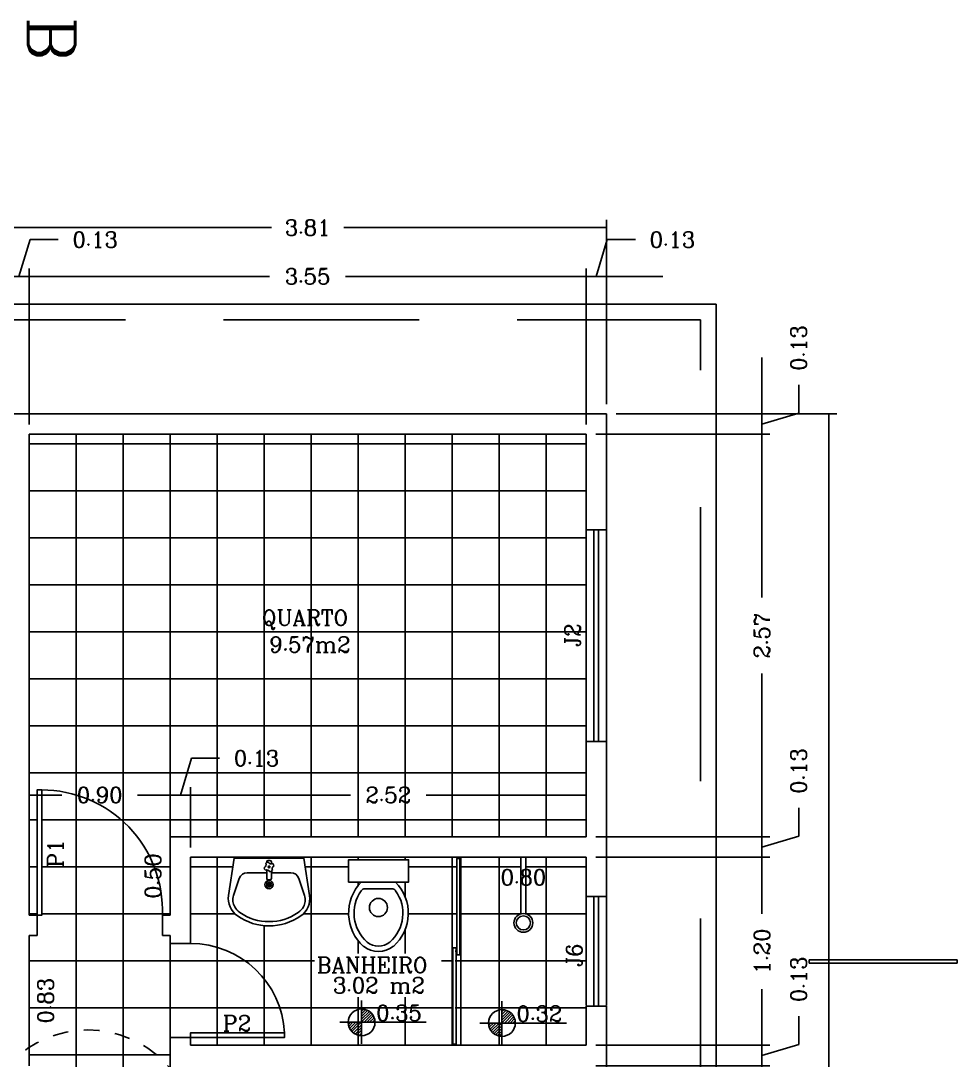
# Model space of a CAD drawing. Extents: x -29 to 75, y 16 to 65.
# Drawn here: x 25.3 to 31.28, y 31.64 to 38.27 of the extents above; entities that cross this region are included whole.
import ezdxf
from ezdxf.enums import TextEntityAlignment as Align

# ---------------------------------------------------------------- set-up
doc = ezdxf.new("R2010")
doc.units = 0
doc.header["$MEASUREMENT"] = 0
doc.linetypes.add('DASHED2', pattern=[0.375, 0.25, -0.125])
doc.layers.get('0').update_dxf_attribs({"linetype": 'CONTINUOUS'})
doc.layers.get('DEFPOINTS').update_dxf_attribs({"linetype": 'CONTINUOUS'})
for name, color, linetype in [('APARELHOS', 1, 'CONTINUOUS'), ('AREA', 244, 'CONTINUOUS'), ('CORTETERRA', 244, 'CONTINUOUS'), ('COTAS', 244, 'CONTINUOUS'), ('DIM', 244, 'CONTINUOUS'), ('JANELA', 5, 'CONTINUOUS'), ('PAREDE', 7, 'CONTINUOUS'), ('PISO', 30, 'CONTINUOUS'), ('PORTA', 1, 'CONTINUOUS'), ('PORTA2', 30, 'CONTINUOUS'), ('TELHA', 1, 'CONTINUOUS'), ('TEXTO', 244, 'CONTINUOUS'), ('VISTAL', 30, 'CONTINUOUS'), ('VISTAP', 244, 'CONTINUOUS')]:
    doc.layers.add(name, color=color, linetype=linetype)
doc.styles.add('ROMANC', font='romanc.shx', dxfattribs={"height": 0.1})
doc.dimstyles.new('ROMANC', dxfattribs={"dimtxt": 0.1, "dimasz": 0.18, "dimexe": 0.05, "dimexo": 0.0625, "dimgap": 0.09, "dimtad": 0, "dimzin": 0, "dimdsep": 46, "dimtxsty": 'ROMANC', "dimblk1": 'NONE', "dimblk2": 'NONE', "dimsah": 1, "dimcen": 0.09, "dimclrd": 244, "dimclre": 244, "dimclrt": 244, "dimadec": 0, "dimazin": 0, "dimtfac": 1, "dimtdec": 4, "dimtofl": 0, "dimtmove": 0, "dimatfit": 3, "dimldrblk": 'NONE', "dimfxl": 1, "dimtolj": 1, "dimtzin": 0, "dimarcsym": 0})

# ---------------------------------------------------------------- blocks, each defined once
blk = doc.blocks.new('*D27')
at = {"color": 244, "linetype": 'ByBlock'}
for p, q in [((29.5023, 12.9348), (29.5023, 12.5772)), ((29.5023, 11.7348), (29.5023, 12.0924)), ((28.4426, 11.7348), (29.5523, 11.7348))]:
    blk.add_line(p, q, dxfattribs=at)
at = {"layer": 'DEFPOINTS', "color": 0, "linetype": 'ByBlock'}
for p in [(28.3801, 12.9348), (28.3801, 11.7348), (29.5023, 11.7348)]:
    blk.add_point(p, dxfattribs=at)
at = {"color": 244, "linetype": 'ByBlock', "insert": (29.5023, 12.3348), "char_height": 0.1, "attachment_point": 5, "rotation": 90, "style": 'ROMANC'}
blk.add_mtext('\\A1;1.20', dxfattribs=at)
blk = doc.blocks.new('_NONE')
at = {"color": 0, "linetype": 'ByBlock'}
blk.add_circle((0, 0), 0.25, dxfattribs=at)
blk = doc.blocks.new('*D44')
at = {"layer": 'DEFPOINTS', "color": 0, "linetype": 'ByBlock'}
for p in [(25.6159, 33.0601), (25.7251, 33.0601), (25.7251, 32.5601)]:
    blk.add_point(p, dxfattribs=at)
at = {"color": 244, "linetype": 'ByBlock', "insert": (25.6159, 32.8101), "char_height": 0.1, "attachment_point": 5, "rotation": 90, "style": 'ROMANC'}
blk.add_mtext('\\A1;0.50', dxfattribs=at)
blk = doc.blocks.new('*D26')
at = {"color": 244, "linetype": 'ByBlock'}
for p, q in [((29.7373, 13.0703), (29.7373, 13.2503)), ((29.5023, 12.9998), (29.7373, 13.0703)), ((29.5023, 13.0648), (29.5023, 13.0648)), ((29.5023, 13.0648), (29.5023, 12.9348)), ((28.4426, 12.9348), (29.5523, 12.9348)), ((29.5023, 12.9348), (29.5023, 12.5748))]:
    blk.add_line(p, q, dxfattribs=at)
at = {"layer": 'DEFPOINTS', "color": 0, "linetype": 'ByBlock'}
for p in [(28.3801, 13.0648), (28.3801, 12.9348), (29.5023, 12.9348)]:
    blk.add_point(p, dxfattribs=at)
at = {"color": 244, "linetype": 'ByBlock', "insert": (29.7373, 13.3403), "char_height": 0.1, "attachment_point": 4, "rotation": 90, "style": 'ROMANC'}
blk.add_mtext('\\A1;0.13', dxfattribs=at)
blk = doc.blocks.new('*D40')
at = {"color": 244, "linetype": 'ByBlock'}
for p, q in [((24.8251, 12.5973), (24.8251, 13.3824)), ((25.7251, 13.1273), (25.7251, 13.3824)), ((24.8251, 13.3324), (25.0327, 13.3324)), ((25.7251, 13.3324), (25.5175, 13.3324))]:
    blk.add_line(p, q, dxfattribs=at)
at = {"layer": 'DEFPOINTS', "color": 0, "linetype": 'ByBlock'}
for p in [(25.7251, 13.3324), (25.7251, 13.0648), (24.8251, 12.5348)]:
    blk.add_point(p, dxfattribs=at)
at = {"color": 244, "linetype": 'ByBlock', "insert": (25.2751, 13.3324), "char_height": 0.1, "attachment_point": 5, "style": 'ROMANC'}
blk.add_mtext('\\A1;0.90', dxfattribs=at)
blk = doc.blocks.new('*D43')
at = {"layer": 'DEFPOINTS', "color": 0, "linetype": 'ByBlock'}
for p in [(24.8251, 32.4301), (24.9302, 32.4301), (24.8251, 31.6)]:
    blk.add_point(p, dxfattribs=at)
at = {"color": 244, "linetype": 'ByBlock', "insert": (24.9302, 32.015), "char_height": 0.1, "attachment_point": 5, "rotation": 90, "style": 'ROMANC'}
blk.add_mtext('\\A1;0.83', dxfattribs=at)
blk = doc.blocks.new('*D28')
at = {"color": 244, "linetype": 'ByBlock'}
for p, q in [((29.7373, 11.7403), (29.7373, 11.9203)), ((29.5023, 11.6698), (29.7373, 11.7403)), ((29.5023, 11.7348), (29.5023, 11.7348)), ((29.5023, 11.7348), (29.5023, 11.6048)), ((28.4426, 11.6048), (29.5523, 11.6048)), ((29.5023, 11.6048), (29.5023, 11.2448))]:
    blk.add_line(p, q, dxfattribs=at)
at = {"layer": 'DEFPOINTS', "color": 0, "linetype": 'ByBlock'}
for p in [(28.3801, 11.7348), (28.3801, 11.6048), (29.5023, 11.6048)]:
    blk.add_point(p, dxfattribs=at)
at = {"color": 244, "linetype": 'ByBlock', "insert": (29.7373, 12.0103), "char_height": 0.1, "attachment_point": 4, "rotation": 90, "style": 'ROMANC'}
blk.add_mtext('\\A1;0.13', dxfattribs=at)
blk = doc.blocks.new('*D50')
at = {"color": 244, "linetype": 'ByBlock'}
for p, q in [((28.3801, 15.6973), (28.3801, 16.692)), ((24.8251, 16.642), (26.3602, 16.642)), ((28.3801, 16.642), (26.845, 16.642))]:
    blk.add_line(p, q, dxfattribs=at)
at = {"layer": 'DEFPOINTS', "color": 0, "linetype": 'ByBlock'}
for p in [(28.3801, 16.642), (24.8251, 15.6348), (28.3801, 15.6348)]:
    blk.add_point(p, dxfattribs=at)
at = {"color": 244, "linetype": 'ByBlock', "insert": (26.6026, 16.642), "char_height": 0.1, "attachment_point": 5, "style": 'ROMANC'}
blk.add_mtext('\\A1;{3.55}', dxfattribs=at)
blk = doc.blocks.new('*D34')
at = {"color": 244, "linetype": 'ByBlock'}
for p, q in [((28.5101, 16.1338), (28.5101, 17.0037)), ((24.6951, 16.9537), (26.3721, 16.9537)), ((28.5101, 16.9537), (26.8331, 16.9537))]:
    blk.add_line(p, q, dxfattribs=at)
at = {"layer": 'DEFPOINTS', "color": 0, "linetype": 'ByBlock'}
for p in [(28.5101, 16.9537), (24.6951, 16.0713), (28.5101, 16.0713)]:
    blk.add_point(p, dxfattribs=at)
at = {"color": 244, "linetype": 'ByBlock', "insert": (26.6026, 16.9537), "char_height": 0.1, "attachment_point": 5, "style": 'ROMANC'}
blk.add_mtext('\\A1;3.81', dxfattribs=at)
blk = doc.blocks.new('*D42')
at = {"color": 244, "linetype": 'ByBlock'}
for p, q in [((28.3801, 13.1273), (28.3801, 13.3824)), ((25.8551, 13.3324), (26.8752, 13.3324)), ((28.3801, 13.3324), (27.36, 13.3324))]:
    blk.add_line(p, q, dxfattribs=at)
at = {"layer": 'DEFPOINTS', "color": 0, "linetype": 'ByBlock'}
for p in [(28.3801, 13.3324), (28.3801, 13.0648), (25.8551, 12.9348)]:
    blk.add_point(p, dxfattribs=at)
at = {"color": 244, "linetype": 'ByBlock', "insert": (27.1176, 13.3324), "char_height": 0.1, "attachment_point": 5, "style": 'ROMANC'}
blk.add_mtext('\\A1;2.52', dxfattribs=at)
blk = doc.blocks.new('*D41')
at = {"color": 244, "linetype": 'ByBlock'}
for p, q in [((25.7901, 13.3324), (25.8606, 13.5674)), ((25.8606, 13.5674), (26.0406, 13.5674)), ((25.8551, 12.9973), (25.8551, 13.3824)), ((25.7251, 13.3324), (25.7251, 13.3324)), ((25.7251, 13.3324), (25.8551, 13.3324)), ((25.8551, 13.3324), (26.2151, 13.3324))]:
    blk.add_line(p, q, dxfattribs=at)
at = {"layer": 'DEFPOINTS', "color": 0, "linetype": 'ByBlock'}
for p in [(25.8551, 13.3324), (25.7251, 13.0648), (25.8551, 12.9348)]:
    blk.add_point(p, dxfattribs=at)
at = {"color": 244, "linetype": 'ByBlock', "insert": (26.1306, 13.5674), "char_height": 0.1, "attachment_point": 4, "style": 'ROMANC'}
blk.add_mtext('\\A1;0.13', dxfattribs=at)
blk = doc.blocks.new('*D49')
at = {"color": 244, "linetype": 'ByBlock'}
for p, q in [((24.7601, 16.642), (24.8306, 16.877)), ((24.8306, 16.877), (25.0106, 16.877)), ((24.8251, 15.6973), (24.8251, 16.692)), ((24.6951, 16.642), (24.6951, 16.642)), ((24.6951, 16.642), (24.8251, 16.642)), ((24.8251, 16.642), (25.1851, 16.642))]:
    blk.add_line(p, q, dxfattribs=at)
at = {"layer": 'DEFPOINTS', "color": 0, "linetype": 'ByBlock'}
for p in [(24.8251, 16.642), (24.6951, 15.7648), (24.8251, 15.6348)]:
    blk.add_point(p, dxfattribs=at)
at = {"color": 244, "linetype": 'ByBlock', "insert": (25.1006, 16.877), "char_height": 0.1, "attachment_point": 4, "style": 'ROMANC'}
blk.add_mtext('\\A1;0.13', dxfattribs=at)
blk = doc.blocks.new('*D32')
at = {"color": 244, "linetype": 'ByBlock'}
for p, q in [((29.5023, 15.7648), (29.5023, 16.1248)), ((29.7373, 15.7703), (29.7373, 15.9503)), ((28.5726, 15.7648), (29.5523, 15.7648)), ((29.5023, 15.6998), (29.7373, 15.7703)), ((29.5023, 15.6348), (29.5023, 15.7648)), ((29.5023, 15.6348), (29.5023, 15.6348))]:
    blk.add_line(p, q, dxfattribs=at)
at = {"layer": 'DEFPOINTS', "color": 0, "linetype": 'ByBlock'}
for p in [(28.5101, 15.7648), (29.5023, 15.7648), (28.3801, 15.6348)]:
    blk.add_point(p, dxfattribs=at)
at = {"color": 244, "linetype": 'ByBlock', "insert": (29.7373, 16.0403), "char_height": 0.1, "attachment_point": 4, "rotation": 90, "style": 'ROMANC'}
blk.add_mtext('\\A1;0.13', dxfattribs=at)
blk = doc.blocks.new('*D51')
at = {"color": 244, "linetype": 'ByBlock'}
for p, q in [((28.4451, 16.642), (28.5156, 16.877)), ((28.5156, 16.877), (28.6956, 16.877)), ((28.5101, 15.8273), (28.5101, 16.692)), ((28.3801, 16.642), (28.3801, 16.642)), ((28.3801, 16.642), (28.5101, 16.642)), ((28.5101, 16.642), (28.8701, 16.642))]:
    blk.add_line(p, q, dxfattribs=at)
at = {"layer": 'DEFPOINTS', "color": 0, "linetype": 'ByBlock'}
for p in [(28.5101, 16.642), (28.5101, 15.7648), (28.3801, 15.6348)]:
    blk.add_point(p, dxfattribs=at)
at = {"color": 244, "linetype": 'ByBlock', "insert": (28.7856, 16.877), "char_height": 0.1, "attachment_point": 4, "style": 'ROMANC'}
blk.add_mtext('\\A1;0.13', dxfattribs=at)
blk = doc.blocks.new('*D31')
at = {"color": 244, "linetype": 'ByBlock'}
for p, q in [((28.4426, 15.6348), (29.5523, 15.6348)), ((29.5023, 15.6348), (29.5023, 14.5922)), ((29.5023, 13.0648), (29.5023, 14.1074))]:
    blk.add_line(p, q, dxfattribs=at)
at = {"layer": 'DEFPOINTS', "color": 0, "linetype": 'ByBlock'}
for p in [(28.3801, 15.6348), (29.5023, 15.6348), (28.3801, 13.0648)]:
    blk.add_point(p, dxfattribs=at)
at = {"color": 244, "linetype": 'ByBlock', "insert": (29.5023, 14.3498), "char_height": 0.1, "attachment_point": 5, "rotation": 90, "style": 'ROMANC'}
blk.add_mtext('\\A1;2.57', dxfattribs=at)
blk = doc.blocks.new('*D30')
at = {"color": 244, "linetype": 'ByBlock'}
for p, q in [((29.5023, 13.0648), (29.5023, 13.4248)), ((29.7373, 13.0703), (29.7373, 13.2503)), ((29.5023, 12.9998), (29.7373, 13.0703)), ((28.4426, 13.0648), (29.5523, 13.0648)), ((29.5023, 12.9348), (29.5023, 13.0648)), ((29.5023, 12.9348), (29.5023, 12.9348))]:
    blk.add_line(p, q, dxfattribs=at)
at = {"layer": 'DEFPOINTS', "color": 0, "linetype": 'ByBlock'}
for p in [(28.3801, 13.0648), (29.5023, 13.0648), (28.3801, 12.9348)]:
    blk.add_point(p, dxfattribs=at)
at = {"color": 244, "linetype": 'ByBlock', "insert": (29.7373, 13.3403), "char_height": 0.1, "attachment_point": 4, "rotation": 90, "style": 'ROMANC'}
blk.add_mtext('\\A1;0.13', dxfattribs=at)
blk = doc.blocks.new('*D64')
at = {"color": 244, "linetype": 'ByBlock'}
for p, q in [((28.5726, 35.7601), (29.98, 35.7601)), ((29.93, 35.7601), (29.93, 31.1925)), ((29.93, 26.1401), (29.93, 30.7077)), ((28.5726, 26.1401), (29.98, 26.1401))]:
    blk.add_line(p, q, dxfattribs=at)
at = {"layer": 'DEFPOINTS', "color": 0, "linetype": 'ByBlock'}
for p in [(28.5101, 35.7601), (28.5101, 26.1401), (29.93, 26.1401)]:
    blk.add_point(p, dxfattribs=at)
at = {"color": 244, "linetype": 'ByBlock', "insert": (29.93, 30.9501), "char_height": 0.1, "attachment_point": 5, "rotation": 90, "style": 'ROMANC'}
blk.add_mtext('\\A1;9.62', dxfattribs=at)
blk = doc.blocks.new('*X70')
at = {"color": 0, "linetype": 'Continuous'}
for p, q in [((26.947, 31.9498), (26.9588, 31.9616)), ((26.947, 31.9321), (26.9732, 31.9583)), ((26.947, 31.9144), (26.9857, 31.9531)), ((26.947, 31.8968), (26.9967, 31.9464)), ((26.947, 31.8791), (27.0063, 31.9384)), ((26.9625, 31.8769), (27.0147, 31.9291)), ((26.9802, 31.8769), (27.0217, 31.9184)), ((27.8427, 31.9439), (27.8558, 31.957)), ((27.8427, 31.9262), (27.87, 31.9535)), ((27.8427, 31.9085), (27.8824, 31.9482)), ((27.8427, 31.8909), (27.8933, 31.9414)), ((27.8427, 31.8732), (27.9028, 31.9333)), ((27.8598, 31.8726), (27.911, 31.9239)), ((27.8774, 31.8726), (27.9179, 31.9131)), ((26.8624, 31.8652), (26.8741, 31.8769)), ((26.8657, 31.8508), (26.8918, 31.8769)), ((26.8708, 31.8382), (26.9095, 31.8769)), ((26.8775, 31.8272), (26.9272, 31.8769)), ((26.8855, 31.8176), (26.9449, 31.8769)), ((26.8949, 31.8092), (26.947, 31.8614)), ((26.9979, 31.8769), (27.0272, 31.9063)), ((27.0156, 31.8769), (27.031, 31.8924)), ((27.7582, 31.8595), (27.7714, 31.8726)), ((27.7617, 31.8453), (27.789, 31.8726)), ((27.767, 31.8329), (27.8067, 31.8726)), ((27.7738, 31.822), (27.8244, 31.8726)), ((27.782, 31.8125), (27.8421, 31.8726)), ((27.7914, 31.8042), (27.8427, 31.8555)), ((27.8951, 31.8726), (27.9233, 31.9008)), ((27.9128, 31.8726), (27.9269, 31.8867)), ((26.9055, 31.8022), (26.947, 31.8437)), ((26.9176, 31.7967), (26.947, 31.826)), ((26.9315, 31.7929), (26.947, 31.8084)), ((27.8022, 31.7973), (27.8427, 31.8378)), ((27.8145, 31.7919), (27.8427, 31.8201)), ((27.8285, 31.7883), (27.8427, 31.8025))]:
    blk.add_line(p, q, dxfattribs=at)
blk = doc.blocks.new('*D73')
at = {"layer": 'DEFPOINTS', "color": 0, "linetype": 'ByBlock'}
for p in [(27.5801, 32.9301), (28.3801, 32.9301), (28.3801, 32.8019)]:
    blk.add_point(p, dxfattribs=at)
at = {"color": 244, "linetype": 'ByBlock', "insert": (27.9801, 32.8019), "char_height": 0.1, "attachment_point": 5, "style": 'ROMANC'}
blk.add_mtext('\\A1;0.80', dxfattribs=at)

msp = doc.modelspace()

# ---------------------------------------------------------------- linework, layer by layer
at = {"layer": 'APARELHOS'}
for p, q in [((26.6673, 32.9277), (26.631, 32.6891)), ((26.6673, 32.9277), (27.1121, 32.9277)), ((26.8847, 32.9127), (26.8947, 32.9127)), ((27.1121, 32.9277), (27.1483, 32.6891)), ((26.8747, 32.9027), (26.8747, 32.8988)), ((26.8747, 32.8516), (26.8747, 32.7975)), ((26.9047, 32.9027), (26.9047, 32.8899)), ((26.9047, 32.8427), (26.9047, 32.7975)), ((26.6634, 32.6882), (26.6994, 32.7969)), ((26.7507, 32.8339), (26.8747, 32.8339)), ((26.8847, 32.7875), (26.8947, 32.7875)), ((26.9047, 32.8339), (27.0287, 32.8339)), ((27.1159, 32.6882), (27.08, 32.7969))]:
    msp.add_line(p, q, dxfattribs=at)
at = {"layer": 'APARELHOS', "color": 1, "ltscale": 0.5}
for p, q in [((28.4977, 32.5716), (28.4977, 32.9328)), ((28.5277, 32.5718), (28.5277, 32.9328))]:
    msp.add_line(p, q, dxfattribs=at)
at = {"layer": 'APARELHOS', "ltscale": 0.5}
msp.add_line((27.6734, 32.7318), (27.5027, 32.7318), dxfattribs=at)
at = {"layer": 'APARELHOS', "linetype": 'Continuous'}
msp.add_lwpolyline([(27.3972, 32.7737), (27.3972, 32.9167), (27.7802, 32.9167), (27.7802, 32.7737)], close=True, dxfattribs=at)
at = {"layer": 'APARELHOS'}
for centre, radius in [((26.8897, 32.8708), 0.00545), ((26.8897, 32.7577), 0.0265), ((26.8897, 32.7577), 0.0152)]:
    msp.add_circle(centre, radius, dxfattribs=at)
at = {"layer": 'APARELHOS', "ltscale": 0.5}
msp.add_circle((27.5878, 32.6118), 0.0578, dxfattribs=at)
at = {"layer": 'APARELHOS', "color": 1, "ltscale": 0.5}
for radius in [0.06, 0.045]:
    msp.add_circle((28.513, 32.5136), radius, dxfattribs=at)
at = {"layer": 'APARELHOS'}
for centre, radius, start, end in [((26.8847, 32.9027), 0.01, 90, 180), ((26.8947, 32.9027), 0.01, 0, 90), ((26.8479, 32.8853), 0.0226, 297.46593, 24.24648), ((26.8897, 32.8708), 0.0318, 190.08583, 221.62658), ((26.8752, 32.829), 0.0226, 27.46593, 114.24648), ((26.8897, 32.8708), 0.0318, 100.08583, 131.62658), ((26.9042, 32.9125), 0.0226, 207.46593, 294.24648), ((26.8897, 32.8708), 0.0318, 280.08583, 311.62658), ((26.9314, 32.8563), 0.0226, 117.46593, 204.24648), ((26.8897, 32.8708), 0.0318, 10.08583, 41.62658), ((26.7507, 32.7799), 0.054, 90, 161.69005), ((26.8847, 32.7975), 0.01, 180, 270), ((26.8947, 32.7975), 0.01, 270, 0), ((27.0287, 32.7799), 0.054, 18.30995, 90), ((26.7645, 32.6688), 0.135, 171.35854, 235.18128), ((26.7489, 32.6599), 0.09, 161.69005, 209.64782), ((27.0148, 32.6688), 0.135, 304.81872, 8.64146), ((27.0305, 32.6599), 0.09, 330.35218, 18.30995), ((26.7645, 32.6688), 0.108, 209.64782, 235.18128), ((26.8897, 32.8488), 0.3272, 235.18128, 304.81872), ((27.0148, 32.6688), 0.108, 304.81872, 330.35218), ((26.8897, 32.8488), 0.3542, 235.18128, 304.81872)]:
    msp.add_arc(centre, radius, start, end, dxfattribs=at)
at = {"layer": 'APARELHOS', "ltscale": 0.5}
for centre, radius, start, end in [((27.6794, 32.5757), 0.2821, 135.41479, 228.63081), ((27.4966, 32.5757), 0.2821, 311.36919, 44.58521), ((27.6794, 32.5757), 0.2471, 144.51024, 228.63081), ((27.5027, 32.7018), 0.03, 90, 144.51024), ((27.4966, 32.5757), 0.2471, 311.36919, 35.48976), ((27.6734, 32.7018), 0.03, 35.48976, 90), ((27.588, 32.4801), 0.115, 230.68274, 309.31726), ((27.588, 32.4801), 0.15, 230.68274, 309.31726)]:
    msp.add_arc(centre, radius, start, end, dxfattribs=at)
at = {"layer": 'COTAS', "color": 30, "linetype": 'Continuous'}
for p, q in [((26.8882, 32.7729), (26.8882, 32.7592)), ((26.8912, 32.7729), (26.8912, 32.7592)), ((26.8882, 32.7592), (26.8748, 32.7592)), ((26.8882, 32.7562), (26.8748, 32.7562)), ((26.8882, 32.7562), (26.8882, 32.7429)), ((26.9048, 32.7592), (26.8912, 32.7592)), ((26.9048, 32.7562), (26.8912, 32.7562)), ((26.8912, 32.7562), (26.8912, 32.7429))]:
    msp.add_line(p, q, dxfattribs=at)
at = {"layer": 'COTAS', "color": 3}
for p, q in [((30.3376, 32.2775), (31.2822, 32.2775)), ((30.3376, 32.2775), (30.3376, 32.2556)), ((30.3376, 32.2556), (31.2822, 32.2556)), ((31.2822, 32.2775), (31.2822, 32.2556))]:
    msp.add_line(p, q, dxfattribs=at)
at = {"layer": 'JANELA', "color": 244, "linetype": 'Continuous'}
for p, q in [((28.9135, 33.6722), (28.9135, 35.0222)), ((29.0435, 33.6722), (29.0435, 35.0222)), ((28.9135, 32.6822), (28.9135, 31.9872)), ((29.0435, 32.6822), (29.0435, 31.9872))]:
    msp.add_line(p, q, dxfattribs=at)
at = {"layer": 'JANELA', "color": 5, "linetype": 'Continuous'}
for p, q in [((28.9635, 33.6722), (28.9635, 35.0222)), ((28.9935, 33.6722), (28.9935, 35.0222)), ((28.9635, 32.6822), (28.9635, 31.9872)), ((28.9935, 32.6822), (28.9935, 31.9872))]:
    msp.add_line(p, q, dxfattribs=at)
at = {"layer": 'PAREDE', "color": 30, "linetype": 'DASHED2', "ltscale": 5}
msp.add_line((22.8488, 36.3622), (29.6435, 36.3622), dxfattribs=at)
at = {"layer": 'PAREDE'}
for p, q in [((25.2285, 35.7622), (29.0435, 35.7622)), ((29.0435, 35.0222), (29.0435, 35.7622)), ((29.0435, 35.7622), (29.0435, 32.6822)), ((25.3585, 32.5622), (25.3585, 35.6322)), ((25.3585, 35.6322), (28.9135, 35.6322)), ((28.9135, 35.0222), (28.9135, 35.6322)), ((28.9135, 35.0222), (29.0435, 35.0222)), ((28.9135, 33.0622), (28.9135, 33.6722)), ((28.9135, 33.6722), (29.0435, 33.6722)), ((26.2585, 33.0622), (26.2585, 32.5622)), ((26.2585, 33.0622), (28.9135, 33.0622)), ((26.3885, 32.9322), (26.3885, 32.3822)), ((26.3885, 32.9322), (28.9135, 32.9322)), ((28.9135, 32.9322), (28.9135, 32.6822)), ((28.9135, 32.6822), (29.0435, 32.6822)), ((25.4085, 32.5622), (25.4085, 32.4322)), ((26.2085, 32.5622), (26.2585, 32.5622)), ((26.2085, 32.5622), (26.2085, 32.4322)), ((25.3585, 31.6021), (25.3585, 32.4322)), ((26.2085, 32.4322), (26.2585, 32.4322)), ((26.2585, 32.4322), (26.2585, 32.3822)), ((26.2585, 32.3822), (26.3885, 32.3822)), ((28.9135, 31.9822), (28.9135, 31.7322)), ((28.9135, 31.9822), (29.0435, 31.9822)), ((29.0435, 31.9822), (29.0435, 30.7022)), ((26.2585, 31.7822), (26.3885, 31.7822)), ((26.2585, 31.7822), (26.2585, 31.5522)), ((26.3885, 31.7822), (26.3885, 31.7322)), ((26.3885, 31.7322), (28.9135, 31.7322))]:
    msp.add_line(p, q, dxfattribs=at)
at = {"layer": 'PAREDE', "linetype": 'Continuous'}
for p, q in [((25.4085, 32.5622), (25.3585, 32.5622)), ((25.4085, 32.4322), (25.3585, 32.4322))]:
    msp.add_line(p, q, dxfattribs=at)
at = {"layer": 'PISO', "linetype": 'Continuous'}
for p, q in [((25.6585, 26.2722), (25.6585, 35.6322)), ((25.9585, 26.2722), (25.9585, 35.6322)), ((26.2585, 33.0622), (26.2585, 35.6322)), ((26.5585, 33.0622), (26.5585, 35.6322)), ((26.8585, 33.0622), (26.8585, 35.6322)), ((27.1585, 33.0622), (27.1585, 35.6322)), ((27.4585, 33.0622), (27.4585, 35.6322)), ((27.7585, 33.0622), (27.7585, 35.6322)), ((28.0585, 33.0622), (28.0585, 35.6322)), ((28.3585, 33.0622), (28.3585, 35.6322)), ((28.6585, 33.0622), (28.6585, 35.6322)), ((25.3585, 35.5722), (28.9135, 35.5722)), ((25.3585, 35.2722), (28.9135, 35.2722)), ((25.3585, 34.9722), (28.9135, 34.9722)), ((25.3585, 34.6722), (28.9135, 34.6722)), ((25.3585, 34.3722), (28.9135, 34.3722)), ((25.3585, 34.0722), (28.9135, 34.0722)), ((25.3585, 33.7722), (28.9135, 33.7722)), ((25.3585, 33.4722), (28.9135, 33.4722)), ((25.3585, 33.1722), (25.4085, 33.1722)), ((25.4385, 33.1722), (28.9135, 33.1722)), ((26.5585, 31.7322), (26.5585, 32.9322)), ((27.1585, 31.7322), (27.1585, 32.9322)), ((27.4585, 32.9167), (27.4585, 32.9322)), ((27.7585, 32.9167), (27.7585, 32.9322)), ((28.0585, 31.7322), (28.0585, 32.9322)), ((28.3585, 31.7322), (28.3585, 32.9322)), ((28.6585, 31.7322), (28.6585, 32.9322)), ((25.3585, 32.8722), (25.4085, 32.8722)), ((25.4385, 32.8722), (26.2585, 32.8722)), ((26.3885, 32.8722), (26.6589, 32.8722)), ((27.1205, 32.8722), (27.3972, 32.8722)), ((27.7802, 32.8722), (28.0878, 32.8722)), ((28.1078, 32.8722), (28.4977, 32.8722)), ((28.5277, 32.8722), (28.9135, 32.8722)), ((27.4585, 32.7511), (27.4585, 32.7737)), ((27.7585, 32.6807), (27.7585, 32.7737)), ((25.3585, 32.5722), (25.4085, 32.5722)), ((25.4385, 32.5722), (26.2585, 32.5722)), ((26.3885, 32.5722), (26.6702, 32.5722)), ((27.1091, 32.5722), (27.3973, 32.5722)), ((27.7787, 32.5722), (28.0878, 32.5722)), ((28.1078, 32.5722), (28.4977, 32.5722)), ((28.5277, 32.5722), (28.9135, 32.5722)), ((26.8585, 31.7322), (26.8585, 32.496)), ((27.7585, 32.3192), (27.7585, 32.4708)), ((26.2585, 31.7822), (26.2585, 32.3822)), ((27.4585, 32.3192), (27.4585, 32.4004)), ((25.3585, 32.2722), (27.1794, 32.2722)), ((27.9913, 32.2722), (28.058, 32.2722)), ((28.078, 32.2722), (28.9135, 32.2722)), ((27.4585, 31.7322), (27.4585, 32.0401)), ((27.7585, 31.7322), (27.7585, 32.0401)), ((25.3585, 31.9722), (28.058, 31.9722)), ((28.078, 31.9722), (28.9135, 31.9722)), ((25.3585, 31.6722), (26.2585, 31.6722))]:
    msp.add_line(p, q, dxfattribs=at)
at = {"layer": 'PISO'}
for p, q in [((28.1135, 32.9322), (28.1135, 31.7322)), ((27.5885, 31.9729), (27.5885, 31.9498))]:
    msp.add_line(p, q, dxfattribs=at)
at = {"layer": 'PISO', "color": 30}
msp.add_line((28.078, 32.3322), (28.0878, 32.3322), dxfattribs=at)
at = {"layer": 'PORTA'}
for points in [[(25.4085, 32.5622), (25.4085, 33.3622), (25.4385, 33.3622), (25.4385, 32.5622)], [(26.3885, 31.7822), (26.3885, 31.8122), (26.9885, 31.8122), (26.9885, 31.7822)]]:
    msp.add_lwpolyline(points, close=True, dxfattribs=at)
at = {"layer": 'PORTA', "color": 1, "linetype": 'Continuous'}
for points in [[(28.1078, 32.9244), (28.1078, 32.3094), (28.0878, 32.3094), (28.0878, 32.9244)], [(28.0835, 32.3547), (28.0835, 31.7397), (28.0635, 31.7397), (28.0635, 32.3547)]]:
    msp.add_lwpolyline(points, close=True, dxfattribs=at)
at = {"layer": 'PORTA2'}
for centre, radius, start in [((25.4385, 32.5917), 0.7706, 357.81062), ((26.3885, 31.7814), 0.6008, 2.9376)]:
    msp.add_arc(centre, radius, start, 90, dxfattribs=at)
at = {"layer": 'TELHA', "color": 30, "linetype": 'DASHED2', "ltscale": 7}
msp.add_line((29.6435, 25.5422), (29.6435, 36.3622), dxfattribs=at)
at = {"layer": 'TEXTO', "color": 1, "linetype": 'Continuous'}
for p, q in [((27.4804, 31.7407), (27.4804, 32.0188)), ((28.376, 31.7363), (28.376, 32.0145)), ((27.3404, 31.879), (27.8925, 31.879)), ((28.236, 31.8747), (28.7881, 31.8747))]:
    msp.add_line(p, q, dxfattribs=at)
for centre in [(27.4804, 31.879), (28.376, 31.8747)]:
    msp.add_circle(centre, 0.0854, dxfattribs=at)
at = {"layer": 'VISTAP', "color": 244, "linetype": 'Continuous', "ltscale": 5}
msp.add_line((22.7488, 36.4622), (29.7435, 36.4622), dxfattribs=at)
at = {"layer": 'VISTAP', "color": 244, "linetype": 'Continuous', "ltscale": 7}
msp.add_line((29.7435, 25.4422), (29.7435, 36.4622), dxfattribs=at)
at = {"layer": 'VISTAP', "linetype": 'DASHED2', "ltscale": 0.3}
msp.add_circle((25.7337, 31.1452), 0.685, dxfattribs=at)

# ---------------------------------------------------------------- block references
at = {"layer": 'VISTAL', "linetype": 'Continuous'}
msp.add_blockref('*X70', (0.5333, 0.0021), dxfattribs=at)

# ---------------------------------------------------------------- texts
at = {"layer": 'AREA', "style": 'ROMANC'}
for s, p in [('9.57m2', (27.15, 34.2902)), ('3.02 m2', (27.5911, 32.1151))]:
    msp.add_text(s, height=0.1, dxfattribs=at).set_placement(p, align=Align.MIDDLE)
at = {"layer": 'TEXTO', "color": 3, "linetype": 'Continuous', "style": 'ROMANC', "text_generation_flag": 2}
msp.add_text('B', height=0.3, rotation=90, dxfattribs=at).set_placement((25.6511, 38.2971))
at = {"layer": 'TEXTO', "color": 244, "linetype": 'Continuous', "style": 'ROMANC'}
for s, p in [('QUARTO', (26.8427, 34.4108)), ('BANHEIRO', (27.1949, 32.1942))]:
    msp.add_text(s, height=0.1, dxfattribs=at).set_placement(p)
for s, p in [('J2', (28.8276, 34.3497)), ('P1', (25.5262, 32.9564)), ('J6', (28.8379, 32.3075))]:
    msp.add_text(s, height=0.1, rotation=90, dxfattribs=at).set_placement(p, align=Align.MIDDLE)
at = {"layer": 'TEXTO', "color": 1, "linetype": 'Continuous', "style": 'ROMANC'}
for s, p in [('0.35', (27.5738, 31.888)), ('0.32', (28.4695, 31.8837))]:
    msp.add_text(s, height=0.1, dxfattribs=at).set_placement(p)
at = {"layer": 'TEXTO', "color": 244, "linetype": 'Continuous', "style": 'ROMANC'}
msp.add_text('P2', height=0.1, dxfattribs=at).set_placement((26.6851, 31.8726), align=Align.MIDDLE)

# ---------------------------------------------------------------- dimensions: what is measured, and where the dimension line sits
at = {"layer": 'CORTETERRA', "linetype": 'Continuous'}
dim = msp.add_linear_dim(base=(28.9135, 32.804), p1=(28.1135, 32.9322), p2=(28.9135, 32.9322), dimstyle='ROMANC', override={"dimse1": 1, "dimse2": 1, "dimsd1": 1, "dimsd2": 1, "dimtmove": 1}, dxfattribs=at)
dim.commit()
dim.dimension.update_dxf_attribs({"geometry": '*D73', "text_midpoint": (28.5135, 32.804), "insert": (0.5333, 0.0021)})
at = {"layer": 'DIM', "linetype": 'Continuous'}
for base, p1, p2, picture, middle, set_off in [((29.043468306, 36.9511068336), (25.228468306, 36.068720964), (29.043468306, 36.068720964), '*D34', (27.135968306, 36.9511068336), (0.5333468743, 19.9973893929)), ((25.3585, 36.6394), (25.2285, 35.7622), (25.3585, 35.6322), '*D49', (25.634, 36.8744), (0.5333, 19.9974)), ((29.0435, 36.6394), (28.9135, 35.6322), (29.0435, 35.7622), '*D51', (29.319, 36.8744), (0.5333, 19.9974))]:
    dim = msp.add_linear_dim(base=base, p1=p1, p2=p2, dimstyle='ROMANC', override={"dimse1": 1, "dimtmove": 1}, dxfattribs=at)
    dim.commit()
    dim.dimension.update_dxf_attribs({"geometry": picture, "text_midpoint": middle, "insert": set_off})
dim = msp.add_linear_dim(base=(28.9135, 36.6394), p1=(25.3585, 35.6322), p2=(28.9135, 35.6322), text='{3.55}', dimstyle='ROMANC', override={"dimse1": 1, "dimtmove": 1}, dxfattribs=at)
dim.commit()
dim.dimension.update_dxf_attribs({"geometry": '*D50', "text_midpoint": (27.136, 36.6394), "insert": (0.5333, 19.9974)})
for base, p1, p2, angle, override, picture, middle, set_off in [((30.0357, 35.7622), (28.9135, 35.6322), (29.0435, 35.7622), 90, {"dimse1": 1, "dimtmove": 1}, '*D32', (30.2707, 36.0377), (0.5333, 19.9974)), ((30.0357, 35.6322), (28.9135, 33.0622), (28.9135, 35.6322), 90, {"dimse1": 1, "dimtmove": 1}, '*D31', (30.0357, 34.3472), (0.5333, 19.9974)), ((26.3885, 33.3297), (26.2585, 33.0622), (26.3885, 32.9322), 180, {"dimse1": 1, "dimtmove": 1}, '*D41', (26.664, 33.5647), (0.5333, 19.9974)), ((30.0357, 32.9322), (28.9135, 33.0622), (28.9135, 32.9322), 90, {"dimse1": 1, "dimtmove": 1}, '*D26', (30.2707, 33.3377), (0.5333, 19.9974)), ((30.0357, 33.0622), (28.9135, 32.9322), (28.9135, 33.0622), 90, {"dimse1": 1, "dimtmove": 1}, '*D30', (30.2707, 33.3377), (0.5333, 19.9974)), ((28.913468306, 33.3297477888), (26.388468306, 32.9322173319), (28.913468306, 33.0622173319), 180, {"dimse1": 1, "dimtmove": 1}, '*D42', (27.650968306, 33.3297477888), (0.5333468743, 19.9973893929)), ((26.1493, 33.0622), (26.2585, 32.5622), (26.2585, 33.0622), 90, {"dimse1": 1, "dimse2": 1, "dimsd1": 1, "dimsd2": 1}, '*D44', (26.1493, 32.8122), (0.5333, 0.0021)), ((30.0357, 31.7322), (28.9135, 32.9322), (28.9135, 31.7322), 90, {"dimse1": 1, "dimtmove": 1}, '*D27', (30.0357, 32.3322), (0.5333, 19.9974)), ((25.4636, 32.4322), (25.3585, 31.6021), (25.3585, 32.4322), 90, {"dimse1": 1, "dimse2": 1, "dimsd1": 1, "dimsd2": 1, "dimtmove": 1}, '*D43', (25.4636, 32.0171), (0.5333, 0.0021)), ((30.0357, 31.6022), (28.9135, 31.7322), (28.9135, 31.6022), 90, {"dimse1": 1, "dimtmove": 1}, '*D28', (30.2707, 32.0077), (0.5333, 19.9974))]:
    dim = msp.add_linear_dim(base=base, p1=p1, p2=p2, angle=angle, dimstyle='ROMANC', override=override, dxfattribs=at)
    dim.commit()
    dim.dimension.update_dxf_attribs({"geometry": picture, "text_midpoint": middle, "insert": set_off})
dim = msp.add_linear_dim(base=(26.2585, 33.3297), p1=(25.3585, 32.5322), p2=(26.2585, 33.0622), angle=180, dimstyle='ROMANC', dxfattribs=at)
dim.commit()
dim.dimension.update_dxf_attribs({"geometry": '*D40', "text_midpoint": (25.8085, 33.3297), "insert": (0.5333, 19.9974)})
at = {"layer": 'PISO', "linetype": 'Continuous'}
dim = msp.add_linear_dim(base=(30.4634, 26.1422), p1=(29.0435, 35.7622), p2=(29.0435, 26.1422), angle=90, dimstyle='ROMANC', override={"dimtmove": 1}, dxfattribs=at)
dim.commit()
dim.dimension.update_dxf_attribs({"geometry": '*D64', "text_midpoint": (30.4634, 30.9522), "insert": (0.5333, 0.0021)})

doc.saveas('drawing.dxf')
